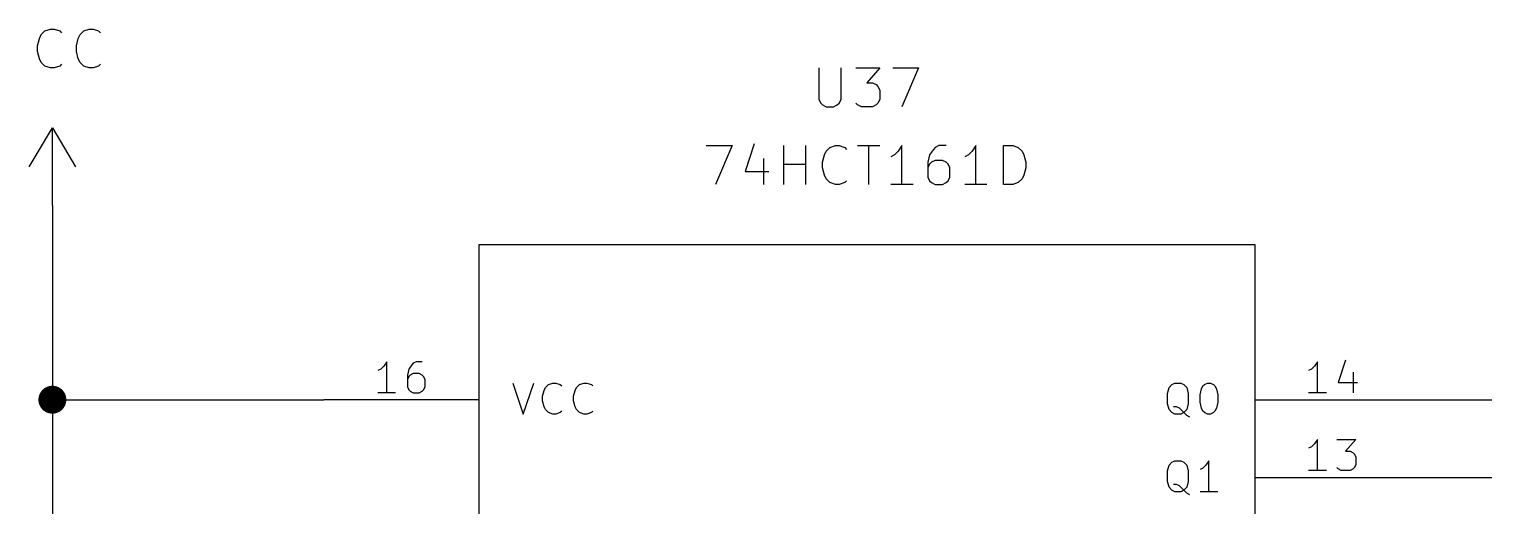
# Model space of a CAD drawing. Extents: x 0.4 to 16.1, y -11.3 to -0.4.
# Drawn here: x 2.27 to 4.145, y -2.037 to -1.423 of the extents above; entities that cross this region are included whole.
import ezdxf

# ---------------------------------------------------------------- set-up
doc = ezdxf.new("R2010")
doc.units = 0
doc.header["$MEASUREMENT"] = 0
for name, color, linetype in [('CYAN2', 4, 'CONTINUOUS'), ('GREEN3', 91, 'CONTINUOUS'), ('LYELLOW', 51, 'CONTINUOUS'), ('RED2', 1, 'CONTINUOUS'), ('RED3', 11, 'CONTINUOUS')]:
    doc.layers.add(name, color=color, linetype=linetype)

msp = doc.modelspace()

# ---------------------------------------------------------------- linework, layer by layer
at = {"layer": 'CYAN2', "linetype": 'CONTINUOUS'}
for p, q in [((2.2857, -1.4299), (2.2905, -1.4252)), ((2.2905, -1.4252), (2.2976, -1.4228)), ((2.2976, -1.4228), (2.3024, -1.4228)), ((2.3024, -1.4228), (2.3095, -1.4252)), ((2.3095, -1.4252), (2.3119, -1.4276)), ((2.3357, -1.4299), (2.3405, -1.4252)), ((2.3405, -1.4252), (2.3476, -1.4228)), ((2.3476, -1.4228), (2.3524, -1.4228)), ((2.3524, -1.4228), (2.3595, -1.4252)), ((2.3595, -1.4252), (2.3619, -1.4276)), ((2.281, -1.4442), (2.2833, -1.4347)), ((2.2833, -1.4347), (2.2857, -1.4299)), ((2.331, -1.4442), (2.3333, -1.4347)), ((2.3333, -1.4347), (2.3357, -1.4299)), ((2.281, -1.4514), (2.281, -1.4442)), ((2.2833, -1.4609), (2.281, -1.4514)), ((2.2857, -1.4657), (2.2833, -1.4609)), ((2.331, -1.4514), (2.331, -1.4442)), ((2.3333, -1.4609), (2.331, -1.4514)), ((2.3357, -1.4657), (2.3333, -1.4609)), ((2.2905, -1.4704), (2.2857, -1.4657)), ((2.2976, -1.4728), (2.2905, -1.4704)), ((2.3024, -1.4728), (2.2976, -1.4728)), ((2.3095, -1.4704), (2.3024, -1.4728)), ((2.3119, -1.468), (2.3095, -1.4704)), ((2.3405, -1.4704), (2.3357, -1.4657)), ((2.3476, -1.4728), (2.3405, -1.4704)), ((2.3524, -1.4728), (2.3476, -1.4728)), ((2.3595, -1.4704), (2.3524, -1.4728)), ((2.3619, -1.468), (2.3595, -1.4704)), ((3.2881, -1.4728), (3.2881, -1.5133)), ((3.3167, -1.5133), (3.3167, -1.4728)), ((3.3357, -1.4728), (3.3667, -1.4728)), ((3.3667, -1.4728), (3.35, -1.4919)), ((3.3833, -1.4728), (3.4167, -1.4728)), ((3.4167, -1.4728), (3.3952, -1.5228)), ((3.35, -1.4919), (3.3571, -1.4919)), ((3.3571, -1.4919), (3.3619, -1.4942)), ((3.3619, -1.4942), (3.3643, -1.4966)), ((3.3643, -1.4966), (3.3667, -1.5014)), ((3.2881, -1.5133), (3.2905, -1.518)), ((3.2905, -1.518), (3.2929, -1.5204)), ((3.3119, -1.5204), (3.3143, -1.518)), ((3.3143, -1.518), (3.3167, -1.5133)), ((3.3381, -1.5204), (3.3357, -1.518)), ((3.3643, -1.518), (3.3619, -1.5204)), ((3.3667, -1.5133), (3.3643, -1.518)), ((3.3667, -1.5014), (3.3667, -1.5133)), ((3.2929, -1.5204), (3.2976, -1.5228)), ((3.2976, -1.5228), (3.3071, -1.5228)), ((3.3071, -1.5228), (3.3119, -1.5204)), ((3.3429, -1.5228), (3.3381, -1.5204)), ((3.3571, -1.5228), (3.3429, -1.5228)), ((3.3619, -1.5204), (3.3571, -1.5228)), ((3.1429, -1.5728), (3.1762, -1.5728)), ((3.1762, -1.5728), (3.1548, -1.6228)), ((3.2048, -1.5704), (3.1929, -1.6061)), ((3.2429, -1.6228), (3.2429, -1.5728)), ((3.2714, -1.6228), (3.2714, -1.5728)), ((3.2976, -1.5799), (3.3024, -1.5752)), ((3.3024, -1.5752), (3.3095, -1.5728)), ((3.3095, -1.5728), (3.3143, -1.5728)), ((3.3143, -1.5728), (3.3214, -1.5752)), ((3.3214, -1.5752), (3.3238, -1.5776)), ((3.3381, -1.5728), (3.3667, -1.5728)), ((3.3524, -1.6228), (3.3524, -1.5728)), ((3.3952, -1.5728), (3.3905, -1.5799)), ((3.3952, -1.6228), (3.3952, -1.5728)), ((3.4381, -1.5752), (3.4357, -1.5776)), ((3.4429, -1.5728), (3.4381, -1.5752)), ((3.4524, -1.5728), (3.4429, -1.5728)), ((3.4905, -1.5728), (3.4857, -1.5799)), ((3.4905, -1.6228), (3.4905, -1.5728)), ((3.5262, -1.6228), (3.5262, -1.5728)), ((3.5262, -1.5728), (3.5381, -1.5728)), ((3.5381, -1.5728), (3.5452, -1.5752)), ((3.5452, -1.5752), (3.55, -1.5799)), ((3.2167, -1.5895), (3.2167, -1.6228)), ((3.2929, -1.5942), (3.2952, -1.5847)), ((3.2952, -1.5847), (3.2976, -1.5799)), ((3.3857, -1.5847), (3.381, -1.5871)), ((3.3905, -1.5799), (3.3857, -1.5847)), ((3.4309, -1.5847), (3.4286, -1.5942)), ((3.4357, -1.5776), (3.4309, -1.5847)), ((3.4381, -1.5919), (3.4333, -1.5942)), ((3.4476, -1.5919), (3.4381, -1.5919)), ((3.4524, -1.5942), (3.4476, -1.5919)), ((3.4809, -1.5847), (3.4762, -1.5871)), ((3.4857, -1.5799), (3.4809, -1.5847)), ((3.55, -1.5799), (3.5524, -1.5847)), ((3.5524, -1.5847), (3.5548, -1.5942)), ((3.1929, -1.6061), (3.2238, -1.6061)), ((3.2429, -1.5966), (3.2714, -1.5966)), ((3.2929, -1.6014), (3.2929, -1.5942)), ((3.2952, -1.6109), (3.2929, -1.6014)), ((3.2976, -1.6157), (3.2952, -1.6109)), ((3.4286, -1.5942), (3.4286, -1.6133)), ((3.4309, -1.5966), (3.4286, -1.6014)), ((3.4333, -1.5942), (3.4309, -1.5966)), ((3.4548, -1.5966), (3.4524, -1.5942)), ((3.4571, -1.6014), (3.4548, -1.5966)), ((3.4571, -1.6133), (3.4571, -1.6014)), ((3.5524, -1.6109), (3.55, -1.6157)), ((3.5548, -1.6014), (3.5524, -1.6109)), ((3.5548, -1.5942), (3.5548, -1.6014)), ((3.3024, -1.6204), (3.2976, -1.6157)), ((3.3095, -1.6228), (3.3024, -1.6204)), ((3.3143, -1.6228), (3.3095, -1.6228)), ((3.3214, -1.6204), (3.3143, -1.6228)), ((3.3238, -1.618), (3.3214, -1.6204)), ((3.4095, -1.6228), (3.381, -1.6228)), ((3.4286, -1.6133), (3.4309, -1.618)), ((3.4309, -1.618), (3.4333, -1.6204)), ((3.4333, -1.6204), (3.4381, -1.6228)), ((3.4381, -1.6228), (3.4476, -1.6228)), ((3.4476, -1.6228), (3.4524, -1.6204)), ((3.4524, -1.6204), (3.4548, -1.618)), ((3.4548, -1.618), (3.4571, -1.6133)), ((3.5048, -1.6228), (3.4762, -1.6228)), ((3.5381, -1.6228), (3.5262, -1.6228)), ((3.5452, -1.6204), (3.5381, -1.6228)), ((3.55, -1.6157), (3.5452, -1.6204)), ((2.8938, -1.8785), (2.9071, -1.9185)), ((2.9071, -1.9185), (2.9205, -1.8785)), ((2.9319, -1.8956), (2.9338, -1.888)), ((2.9338, -1.888), (2.9357, -1.8842)), ((2.9357, -1.8842), (2.9395, -1.8804)), ((2.9395, -1.8804), (2.9452, -1.8785)), ((2.9452, -1.8785), (2.949, -1.8785)), ((2.949, -1.8785), (2.9548, -1.8804)), ((2.9548, -1.8804), (2.9567, -1.8823)), ((2.9719, -1.8956), (2.9738, -1.888)), ((2.9738, -1.888), (2.9757, -1.8842)), ((2.9757, -1.8842), (2.9795, -1.8804)), ((2.9795, -1.8804), (2.9852, -1.8785)), ((2.9852, -1.8785), (2.989, -1.8785)), ((2.989, -1.8785), (2.9948, -1.8804)), ((2.9948, -1.8804), (2.9967, -1.8823)), ((3.7376, -1.8918), (3.7395, -1.8842)), ((3.7376, -1.9052), (3.7376, -1.8918)), ((3.7395, -1.8842), (3.7433, -1.8804)), ((3.7433, -1.8804), (3.7471, -1.8785)), ((3.7471, -1.8785), (3.7548, -1.8785)), ((3.7548, -1.8785), (3.7586, -1.8804)), ((3.7586, -1.8804), (3.7624, -1.8842)), ((3.7624, -1.8842), (3.7643, -1.8918)), ((3.7643, -1.8918), (3.7643, -1.9052)), ((3.7795, -1.8937), (3.7814, -1.8861)), ((3.7795, -1.9033), (3.7795, -1.8937)), ((3.7814, -1.8861), (3.7833, -1.8823)), ((3.7833, -1.8823), (3.7852, -1.8804)), ((3.7852, -1.8804), (3.789, -1.8785)), ((3.789, -1.8785), (3.7929, -1.8785)), ((3.7929, -1.8785), (3.7967, -1.8804)), ((3.7967, -1.8804), (3.7986, -1.8823)), ((3.7986, -1.8823), (3.8005, -1.8861)), ((3.8005, -1.8861), (3.8024, -1.8937)), ((3.8024, -1.8937), (3.8024, -1.9033)), ((2.9319, -1.9014), (2.9319, -1.8956)), ((2.9338, -1.909), (2.9319, -1.9014)), ((2.9357, -1.9128), (2.9338, -1.909)), ((2.9395, -1.9166), (2.9357, -1.9128)), ((2.9719, -1.9014), (2.9719, -1.8956)), ((2.9738, -1.909), (2.9719, -1.9014)), ((2.9757, -1.9128), (2.9738, -1.909)), ((2.9795, -1.9166), (2.9757, -1.9128)), ((3.7395, -1.9128), (3.7376, -1.9052)), ((3.7433, -1.9166), (3.7395, -1.9128)), ((3.749, -1.909), (3.7452, -1.909)), ((3.7529, -1.9109), (3.749, -1.909)), ((3.7586, -1.9166), (3.7529, -1.9109)), ((3.7624, -1.9128), (3.7586, -1.9166)), ((3.7643, -1.9052), (3.7624, -1.9128)), ((3.7814, -1.9109), (3.7795, -1.9033)), ((3.7833, -1.9147), (3.7814, -1.9109)), ((3.8005, -1.9109), (3.7986, -1.9147)), ((3.8024, -1.9033), (3.8005, -1.9109)), ((2.9452, -1.9185), (2.9395, -1.9166)), ((2.949, -1.9185), (2.9452, -1.9185)), ((2.9548, -1.9166), (2.949, -1.9185)), ((2.9567, -1.9147), (2.9548, -1.9166)), ((2.9852, -1.9185), (2.9795, -1.9166)), ((2.989, -1.9185), (2.9852, -1.9185)), ((2.9948, -1.9166), (2.989, -1.9185)), ((2.9967, -1.9147), (2.9948, -1.9166)), ((3.7471, -1.9185), (3.7433, -1.9166)), ((3.7548, -1.9185), (3.7471, -1.9185)), ((3.7586, -1.9166), (3.7548, -1.9185)), ((3.7624, -1.9204), (3.7586, -1.9166)), ((3.7662, -1.9223), (3.7624, -1.9204)), ((3.7852, -1.9166), (3.7833, -1.9147)), ((3.789, -1.9185), (3.7852, -1.9166)), ((3.7929, -1.9185), (3.789, -1.9185)), ((3.7967, -1.9166), (3.7929, -1.9185)), ((3.7986, -1.9147), (3.7967, -1.9166)), ((3.7376, -1.9918), (3.7395, -1.9842)), ((3.7395, -1.9842), (3.7433, -1.9804)), ((3.7433, -1.9804), (3.7471, -1.9785)), ((3.7471, -1.9785), (3.7548, -1.9785)), ((3.7548, -1.9785), (3.7586, -1.9804)), ((3.7586, -1.9804), (3.7624, -1.9842)), ((3.7624, -1.9842), (3.7643, -1.9918)), ((3.7871, -1.9842), (3.7833, -1.988)), ((3.791, -1.9785), (3.7871, -1.9842)), ((3.791, -2.0185), (3.791, -1.9785)), ((3.7376, -2.0052), (3.7376, -1.9918)), ((3.7395, -2.0128), (3.7376, -2.0052)), ((3.7643, -2.0052), (3.7624, -2.0128)), ((3.7643, -1.9918), (3.7643, -2.0052)), ((3.7833, -1.988), (3.7795, -1.9899)), ((3.7433, -2.0166), (3.7395, -2.0128)), ((3.7471, -2.0185), (3.7433, -2.0166)), ((3.749, -2.009), (3.7452, -2.009)), ((3.7548, -2.0185), (3.7471, -2.0185)), ((3.7529, -2.0109), (3.749, -2.009)), ((3.7586, -2.0166), (3.7529, -2.0109)), ((3.7586, -2.0166), (3.7548, -2.0185)), ((3.7624, -2.0128), (3.7586, -2.0166)), ((3.7624, -2.0204), (3.7586, -2.0166)), ((3.7662, -2.0223), (3.7624, -2.0204)), ((3.8024, -2.0185), (3.7795, -2.0185))]:
    msp.add_line(p, q, dxfattribs=at)
at = {"layer": 'GREEN3', "linetype": 'CONTINUOUS'}
for p, q in [((2.3, -1.65), (2.3, -1.9)), ((2.3, -1.9), (2.65, -1.9)), ((2.3, -1.9), (2.3, -2.2)), ((4.05, -1.9), (4.65, -1.9)), ((4.05, -2), (4.8, -2))]:
    msp.add_line(p, q, dxfattribs=at)
at = {"layer": 'GREEN3', "const_width": 0.018}
msp.add_lwpolyline([(2.291, -1.9, 1), (2.309, -1.9, 1)], format="xyb", close=True, dxfattribs=at)
at = {"layer": 'LYELLOW', "linetype": 'CONTINUOUS'}
for p, q in [((2.85, -3.4), (2.85, -1.7)), ((2.85, -1.7), (3.85, -1.7)), ((3.85, -1.7), (3.85, -3.4))]:
    msp.add_line(p, q, dxfattribs=at)
at = {"layer": 'RED2', "linetype": 'CONTINUOUS'}
for p, q in [((2.27, -1.6), (2.3, -1.55)), ((2.3, -1.55), (2.33, -1.6)), ((2.3, -1.65), (2.3, -1.55)), ((2.85, -3.4), (2.85, -1.7)), ((2.85, -1.7), (3.85, -1.7)), ((3.85, -1.7), (3.85, -3.4)), ((2.85, -1.9), (2.65, -1.9)), ((3.85, -1.9), (4.05, -1.9)), ((3.85, -2), (4.05, -2))]:
    msp.add_line(p, q, dxfattribs=at)
at = {"layer": 'RED3', "linetype": 'CONTINUOUS'}
for p, q in [((2.731, -1.8511), (2.7271, -1.8568)), ((2.731, -1.8911), (2.731, -1.8511)), ((2.7633, -1.8549), (2.7595, -1.8606)), ((2.7652, -1.853), (2.7633, -1.8549)), ((2.769, -1.8511), (2.7652, -1.853)), ((2.7767, -1.8511), (2.769, -1.8511)), ((3.931, -1.8511), (3.9271, -1.8568)), ((3.931, -1.8911), (3.931, -1.8511)), ((3.9671, -1.8492), (3.9576, -1.8778)), ((2.7233, -1.8606), (2.7195, -1.8625)), ((2.7271, -1.8568), (2.7233, -1.8606)), ((2.7595, -1.8606), (2.7576, -1.8682)), ((2.7576, -1.8682), (2.7576, -1.8835)), ((2.7595, -1.8701), (2.7576, -1.874)), ((2.7614, -1.8682), (2.7595, -1.8701)), ((2.7652, -1.8663), (2.7614, -1.8682)), ((2.7729, -1.8663), (2.7652, -1.8663)), ((2.7767, -1.8682), (2.7729, -1.8663)), ((2.7786, -1.8701), (2.7767, -1.8682)), ((2.7805, -1.874), (2.7786, -1.8701)), ((2.7805, -1.8835), (2.7805, -1.874)), ((3.9233, -1.8606), (3.9195, -1.8625)), ((3.9271, -1.8568), (3.9233, -1.8606)), ((3.9767, -1.8644), (3.9767, -1.8911)), ((2.7424, -1.8911), (2.7195, -1.8911)), ((2.7576, -1.8835), (2.7595, -1.8873)), ((2.7595, -1.8873), (2.7614, -1.8892)), ((2.7614, -1.8892), (2.7652, -1.8911)), ((2.7652, -1.8911), (2.7729, -1.8911)), ((2.7729, -1.8911), (2.7767, -1.8892)), ((2.7767, -1.8892), (2.7786, -1.8873)), ((2.7786, -1.8873), (2.7805, -1.8835)), ((3.9424, -1.8911), (3.9195, -1.8911)), ((3.9576, -1.8778), (3.9824, -1.8778)), ((3.9233, -1.9606), (3.9195, -1.9625)), ((3.9271, -1.9568), (3.9233, -1.9606)), ((3.931, -1.9511), (3.9271, -1.9568)), ((3.931, -1.9911), (3.931, -1.9511)), ((3.9557, -1.9511), (3.9805, -1.9511)), ((3.9805, -1.9511), (3.9671, -1.9663)), ((3.9671, -1.9663), (3.9729, -1.9663)), ((3.9729, -1.9663), (3.9767, -1.9682)), ((3.9767, -1.9682), (3.9786, -1.9701)), ((3.9576, -1.9892), (3.9557, -1.9873)), ((3.9786, -1.9873), (3.9767, -1.9892)), ((3.9786, -1.9701), (3.9805, -1.974)), ((3.9805, -1.9835), (3.9786, -1.9873)), ((3.9805, -1.974), (3.9805, -1.9835)), ((3.9424, -1.9911), (3.9195, -1.9911)), ((3.9614, -1.9911), (3.9576, -1.9892)), ((3.9729, -1.9911), (3.9614, -1.9911)), ((3.9767, -1.9892), (3.9729, -1.9911))]:
    msp.add_line(p, q, dxfattribs=at)

doc.saveas('drawing.dxf')
